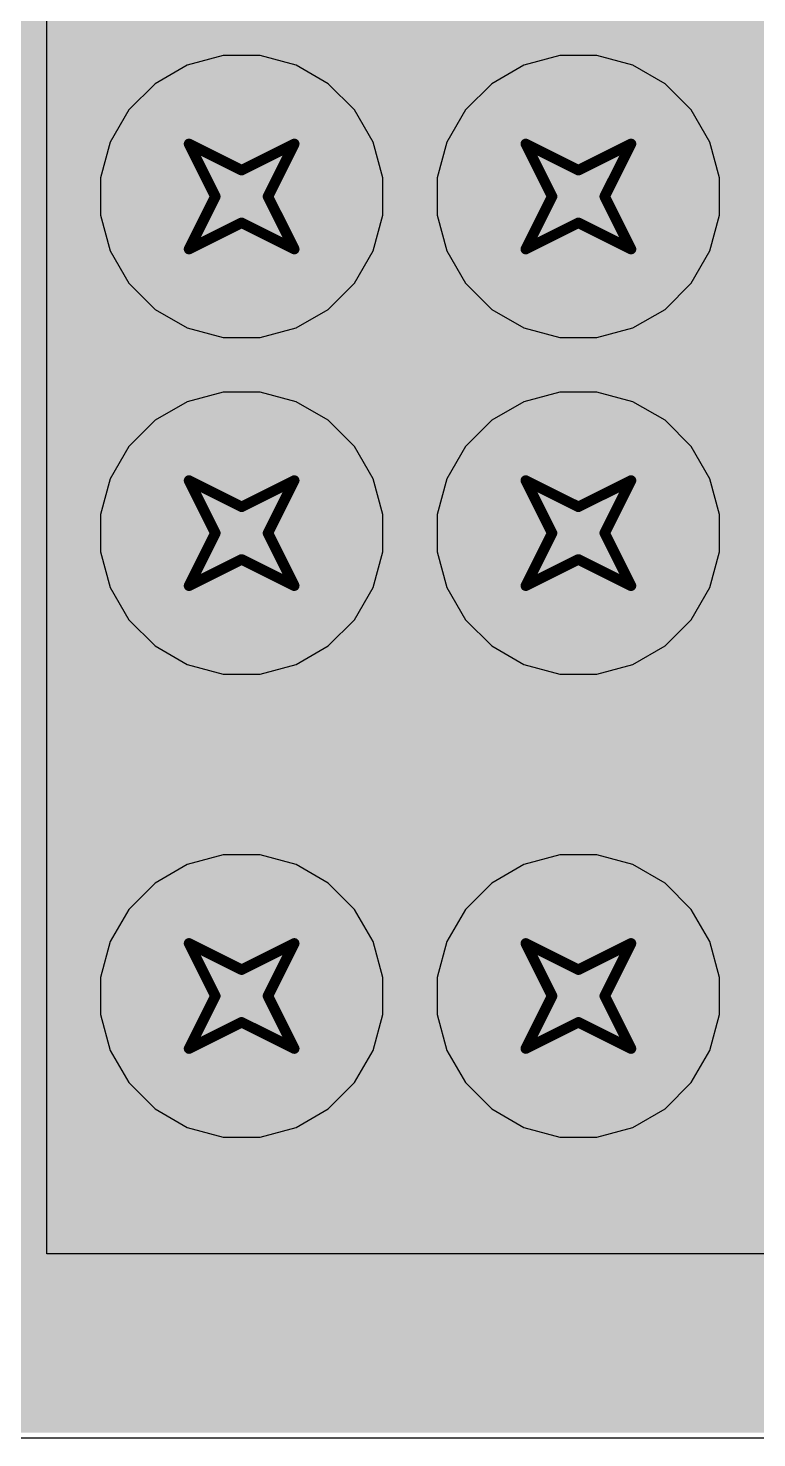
# Model space of a CAD drawing. Header units: inches. Extents: x -36 to 349, y -11 to 240.
# Drawn here: x 100.27 to 103.79, y 20.42 to 27.23 of the extents above; entities that cross this region are included whole.
import ezdxf

# ---------------------------------------------------------------- set-up
doc = ezdxf.new("R2010")
doc.units = ezdxf.units.IN
for name, color, linetype in [('Bottom Layer', 5, 'Continuous'), ('Drill Drawing', 1, 'Continuous'), ('Layer 1', 16, 'Continuous'), ('Layer 2', 76, 'Continuous'), ('Top Layer', 1, 'Continuous'), ('Via Holes', 16, 'Continuous')]:
    doc.layers.add(name, color=color, linetype=linetype)

msp = doc.modelspace()

# ---------------------------------------------------------------- hatches: boundary and pattern name
at = {"layer": 'Bottom Layer'}
h = msp.add_hatch(color=5, dxfattribs=at)
edge = h.paths.add_edge_path()
edge.add_arc((101.3042, 26.416), 0.3, 0, 360)
h = msp.add_hatch(color=5, dxfattribs=at)
edge = h.paths.add_edge_path()
edge.add_arc((102.9298, 26.416), 0.3, 0, 360)
h = msp.add_hatch(color=5, dxfattribs=at)
edge = h.paths.add_edge_path()
edge.add_arc((101.3042, 24.7904), 0.3, 0, 360)
h = msp.add_hatch(color=5, dxfattribs=at)
edge = h.paths.add_edge_path()
edge.add_arc((102.9298, 24.7904), 0.3, 0, 360)
h = msp.add_hatch(color=5, dxfattribs=at)
edge = h.paths.add_edge_path()
edge.add_arc((101.3042, 22.5552), 0.3, 0, 360)
h = msp.add_hatch(color=5, dxfattribs=at)
edge = h.paths.add_edge_path()
edge.add_arc((102.9298, 22.5552), 0.3, 0, 360)
at = {"layer": 'Layer 1'}
h = msp.add_hatch(color=16, dxfattribs=at)
edge = h.paths.add_edge_path()
edge.add_arc((101.3042, 26.416), 0.3, 0, 360)
h = msp.add_hatch(color=16, dxfattribs=at)
edge = h.paths.add_edge_path()
edge.add_arc((102.9298, 26.416), 0.3, 0, 360)
h = msp.add_hatch(color=16, dxfattribs=at)
edge = h.paths.add_edge_path()
edge.add_arc((101.3042, 24.7904), 0.3, 0, 360)
h = msp.add_hatch(color=16, dxfattribs=at)
edge = h.paths.add_edge_path()
edge.add_arc((102.9298, 24.7904), 0.3, 0, 360)
h = msp.add_hatch(color=16, dxfattribs=at)
edge = h.paths.add_edge_path()
edge.add_arc((101.3042, 22.5552), 0.3, 0, 360)
h = msp.add_hatch(color=16, dxfattribs=at)
edge = h.paths.add_edge_path()
edge.add_arc((102.9298, 22.5552), 0.3, 0, 360)
at = {"layer": 'Layer 2'}
h = msp.add_hatch(color=76, dxfattribs=at)
edge = h.paths.add_edge_path()
edge.add_arc((101.3042, 26.416), 0.3, 0, 360)
h = msp.add_hatch(color=76, dxfattribs=at)
edge = h.paths.add_edge_path()
edge.add_arc((102.9298, 26.416), 0.3, 0, 360)
h = msp.add_hatch(color=76, dxfattribs=at)
edge = h.paths.add_edge_path()
edge.add_arc((101.3042, 24.7904), 0.3, 0, 360)
h = msp.add_hatch(color=76, dxfattribs=at)
edge = h.paths.add_edge_path()
edge.add_arc((102.9298, 24.7904), 0.3, 0, 360)
h = msp.add_hatch(color=76, dxfattribs=at)
edge = h.paths.add_edge_path()
edge.add_arc((101.3042, 22.5552), 0.3, 0, 360)
h = msp.add_hatch(color=76, dxfattribs=at)
edge = h.paths.add_edge_path()
edge.add_arc((102.9298, 22.5552), 0.3, 0, 360)
at = {"layer": 'Top Layer'}
msp.add_hatch(color=1, dxfattribs=at).paths.add_polyline_path([(99.7548, 20.447), (113.6232, 20.447), (113.6232, 32.3342), (99.7548, 32.3342)])
h = msp.add_hatch(color=1, dxfattribs=at)
edge = h.paths.add_edge_path()
edge.add_arc((101.3042, 26.416), 0.3, 0, 360)
h = msp.add_hatch(color=1, dxfattribs=at)
edge = h.paths.add_edge_path()
edge.add_arc((102.9298, 26.416), 0.3, 0, 360)
h = msp.add_hatch(color=1, dxfattribs=at)
edge = h.paths.add_edge_path()
edge.add_arc((101.3042, 24.7904), 0.3, 0, 360)
h = msp.add_hatch(color=1, dxfattribs=at)
edge = h.paths.add_edge_path()
edge.add_arc((102.9298, 24.7904), 0.3, 0, 360)
h = msp.add_hatch(color=1, dxfattribs=at)
edge = h.paths.add_edge_path()
edge.add_arc((101.3042, 22.5552), 0.3, 0, 360)
h = msp.add_hatch(color=1, dxfattribs=at)
edge = h.paths.add_edge_path()
edge.add_arc((102.9298, 22.5552), 0.3, 0, 360)
at = {"layer": 'Via Holes'}
h = msp.add_hatch(color=7, dxfattribs=at)
edge = h.paths.add_edge_path()
edge.add_arc((101.3042, 26.416), 0.15, 0, 360)
h = msp.add_hatch(color=7, dxfattribs=at)
edge = h.paths.add_edge_path()
edge.add_arc((102.9298, 26.416), 0.15, 0, 360)
h = msp.add_hatch(color=7, dxfattribs=at)
edge = h.paths.add_edge_path()
edge.add_arc((101.3042, 24.7904), 0.15, 0, 360)
h = msp.add_hatch(color=7, dxfattribs=at)
edge = h.paths.add_edge_path()
edge.add_arc((102.9298, 24.7904), 0.15, 0, 360)
h = msp.add_hatch(color=7, dxfattribs=at)
edge = h.paths.add_edge_path()
edge.add_arc((101.3042, 22.5552), 0.15, 0, 360)
h = msp.add_hatch(color=7, dxfattribs=at)
edge = h.paths.add_edge_path()
edge.add_arc((102.9298, 22.5552), 0.15, 0, 360)

# ---------------------------------------------------------------- linework, layer by layer
at = {"layer": 'Drill Drawing'}
for points in [[(101.0502, 26.67, 0.0508, 0.0508, 0), (101.3042, 26.543, 0.0508, 0.0508, 0)], [(101.0502, 26.67, 0.0508, 0.0508, 0), (101.1772, 26.416, 0.0508, 0.0508, 0)], [(101.3042, 26.543, 0.0508, 0.0508, 0), (101.5582, 26.67, 0.0508, 0.0508, 0)], [(101.4312, 26.416, 0.0508, 0.0508, 0), (101.5582, 26.67, 0.0508, 0.0508, 0)], [(102.6758, 26.67, 0.0508, 0.0508, 0), (102.9298, 26.543, 0.0508, 0.0508, 0)], [(102.6758, 26.67, 0.0508, 0.0508, 0), (102.8028, 26.416, 0.0508, 0.0508, 0)], [(102.9298, 26.543, 0.0508, 0.0508, 0), (103.1838, 26.67, 0.0508, 0.0508, 0)], [(103.0568, 26.416, 0.0508, 0.0508, 0), (103.1838, 26.67, 0.0508, 0.0508, 0)], [(101.0502, 26.162, 0.0508, 0.0508, 0), (101.1772, 26.416, 0.0508, 0.0508, 0)], [(101.4312, 26.416, 0.0508, 0.0508, 0), (101.5582, 26.162, 0.0508, 0.0508, 0)], [(102.6758, 26.162, 0.0508, 0.0508, 0), (102.8028, 26.416, 0.0508, 0.0508, 0)], [(103.0568, 26.416, 0.0508, 0.0508, 0), (103.1838, 26.162, 0.0508, 0.0508, 0)], [(101.0502, 26.162, 0.0508, 0.0508, 0), (101.3042, 26.289, 0.0508, 0.0508, 0)], [(101.3042, 26.289, 0.0508, 0.0508, 0), (101.5582, 26.162, 0.0508, 0.0508, 0)], [(102.6758, 26.162, 0.0508, 0.0508, 0), (102.9298, 26.289, 0.0508, 0.0508, 0)], [(102.9298, 26.289, 0.0508, 0.0508, 0), (103.1838, 26.162, 0.0508, 0.0508, 0)], [(101.0502, 25.0444, 0.0508, 0.0508, 0), (101.3042, 24.9174, 0.0508, 0.0508, 0)], [(101.0502, 25.0444, 0.0508, 0.0508, 0), (101.1772, 24.7904, 0.0508, 0.0508, 0)], [(101.3042, 24.9174, 0.0508, 0.0508, 0), (101.5582, 25.0444, 0.0508, 0.0508, 0)], [(101.4312, 24.7904, 0.0508, 0.0508, 0), (101.5582, 25.0444, 0.0508, 0.0508, 0)], [(102.6758, 25.0444, 0.0508, 0.0508, 0), (102.9298, 24.9174, 0.0508, 0.0508, 0)], [(102.6758, 25.0444, 0.0508, 0.0508, 0), (102.8028, 24.7904, 0.0508, 0.0508, 0)], [(102.9298, 24.9174, 0.0508, 0.0508, 0), (103.1838, 25.0444, 0.0508, 0.0508, 0)], [(103.0568, 24.7904, 0.0508, 0.0508, 0), (103.1838, 25.0444, 0.0508, 0.0508, 0)], [(101.0502, 24.5364, 0.0508, 0.0508, 0), (101.1772, 24.7904, 0.0508, 0.0508, 0)], [(101.4312, 24.7904, 0.0508, 0.0508, 0), (101.5582, 24.5364, 0.0508, 0.0508, 0)], [(102.6758, 24.5364, 0.0508, 0.0508, 0), (102.8028, 24.7904, 0.0508, 0.0508, 0)], [(103.0568, 24.7904, 0.0508, 0.0508, 0), (103.1838, 24.5364, 0.0508, 0.0508, 0)], [(101.0502, 24.5364, 0.0508, 0.0508, 0), (101.3042, 24.6634, 0.0508, 0.0508, 0)], [(101.3042, 24.6634, 0.0508, 0.0508, 0), (101.5582, 24.5364, 0.0508, 0.0508, 0)], [(102.6758, 24.5364, 0.0508, 0.0508, 0), (102.9298, 24.6634, 0.0508, 0.0508, 0)], [(102.9298, 24.6634, 0.0508, 0.0508, 0), (103.1838, 24.5364, 0.0508, 0.0508, 0)], [(101.0502, 22.8092, 0.0508, 0.0508, 0), (101.3042, 22.6822, 0.0508, 0.0508, 0)], [(101.0502, 22.8092, 0.0508, 0.0508, 0), (101.1772, 22.5552, 0.0508, 0.0508, 0)], [(101.3042, 22.6822, 0.0508, 0.0508, 0), (101.5582, 22.8092, 0.0508, 0.0508, 0)], [(101.4312, 22.5552, 0.0508, 0.0508, 0), (101.5582, 22.8092, 0.0508, 0.0508, 0)], [(102.6758, 22.8092, 0.0508, 0.0508, 0), (102.9298, 22.6822, 0.0508, 0.0508, 0)], [(102.6758, 22.8092, 0.0508, 0.0508, 0), (102.8028, 22.5552, 0.0508, 0.0508, 0)], [(102.9298, 22.6822, 0.0508, 0.0508, 0), (103.1838, 22.8092, 0.0508, 0.0508, 0)], [(103.0568, 22.5552, 0.0508, 0.0508, 0), (103.1838, 22.8092, 0.0508, 0.0508, 0)], [(101.0502, 22.3012, 0.0508, 0.0508, 0), (101.1772, 22.5552, 0.0508, 0.0508, 0)], [(101.4312, 22.5552, 0.0508, 0.0508, 0), (101.5582, 22.3012, 0.0508, 0.0508, 0)], [(102.6758, 22.3012, 0.0508, 0.0508, 0), (102.8028, 22.5552, 0.0508, 0.0508, 0)], [(103.0568, 22.5552, 0.0508, 0.0508, 0), (103.1838, 22.3012, 0.0508, 0.0508, 0)], [(101.0502, 22.3012, 0.0508, 0.0508, 0), (101.3042, 22.4282, 0.0508, 0.0508, 0)], [(101.3042, 22.4282, 0.0508, 0.0508, 0), (101.5582, 22.3012, 0.0508, 0.0508, 0)], [(102.6758, 22.3012, 0.0508, 0.0508, 0), (102.9298, 22.4282, 0.0508, 0.0508, 0)], [(102.9298, 22.4282, 0.0508, 0.0508, 0), (103.1838, 22.3012, 0.0508, 0.0508, 0)]]:
    msp.add_lwpolyline(points, format="xyseb", dxfattribs=at)
for points in [[(101.0375, 26.67, 0.0254, 0.0254, 1), (101.0629, 26.67, 0.0254, 0.0254, 1)], [(101.0375, 26.67, 0.0254, 0.0254, 1), (101.0629, 26.67, 0.0254, 0.0254, 1)], [(101.5455, 26.67, 0.0254, 0.0254, 1), (101.5709, 26.67, 0.0254, 0.0254, 1)], [(101.5455, 26.67, 0.0254, 0.0254, 1), (101.5709, 26.67, 0.0254, 0.0254, 1)], [(102.6631, 26.67, 0.0254, 0.0254, 1), (102.6885, 26.67, 0.0254, 0.0254, 1)], [(102.6631, 26.67, 0.0254, 0.0254, 1), (102.6885, 26.67, 0.0254, 0.0254, 1)], [(103.1711, 26.67, 0.0254, 0.0254, 1), (103.1965, 26.67, 0.0254, 0.0254, 1)], [(103.1711, 26.67, 0.0254, 0.0254, 1), (103.1965, 26.67, 0.0254, 0.0254, 1)], [(101.2915, 26.543, 0.0254, 0.0254, 1), (101.3169, 26.543, 0.0254, 0.0254, 1)], [(101.2915, 26.543, 0.0254, 0.0254, 1), (101.3169, 26.543, 0.0254, 0.0254, 1)], [(102.9171, 26.543, 0.0254, 0.0254, 1), (102.9425, 26.543, 0.0254, 0.0254, 1)], [(102.9171, 26.543, 0.0254, 0.0254, 1), (102.9425, 26.543, 0.0254, 0.0254, 1)], [(101.1645, 26.416, 0.0254, 0.0254, 1), (101.1899, 26.416, 0.0254, 0.0254, 1)], [(101.1645, 26.416, 0.0254, 0.0254, 1), (101.1899, 26.416, 0.0254, 0.0254, 1)], [(101.4185, 26.416, 0.0254, 0.0254, 1), (101.4439, 26.416, 0.0254, 0.0254, 1)], [(101.4185, 26.416, 0.0254, 0.0254, 1), (101.4439, 26.416, 0.0254, 0.0254, 1)], [(102.7901, 26.416, 0.0254, 0.0254, 1), (102.8155, 26.416, 0.0254, 0.0254, 1)], [(102.7901, 26.416, 0.0254, 0.0254, 1), (102.8155, 26.416, 0.0254, 0.0254, 1)], [(103.0441, 26.416, 0.0254, 0.0254, 1), (103.0695, 26.416, 0.0254, 0.0254, 1)], [(103.0441, 26.416, 0.0254, 0.0254, 1), (103.0695, 26.416, 0.0254, 0.0254, 1)], [(101.2915, 26.289, 0.0254, 0.0254, 1), (101.3169, 26.289, 0.0254, 0.0254, 1)], [(101.2915, 26.289, 0.0254, 0.0254, 1), (101.3169, 26.289, 0.0254, 0.0254, 1)], [(102.9171, 26.289, 0.0254, 0.0254, 1), (102.9425, 26.289, 0.0254, 0.0254, 1)], [(102.9171, 26.289, 0.0254, 0.0254, 1), (102.9425, 26.289, 0.0254, 0.0254, 1)], [(101.0375, 26.162, 0.0254, 0.0254, 1), (101.0629, 26.162, 0.0254, 0.0254, 1)], [(101.0375, 26.162, 0.0254, 0.0254, 1), (101.0629, 26.162, 0.0254, 0.0254, 1)], [(101.5455, 26.162, 0.0254, 0.0254, 1), (101.5709, 26.162, 0.0254, 0.0254, 1)], [(101.5455, 26.162, 0.0254, 0.0254, 1), (101.5709, 26.162, 0.0254, 0.0254, 1)], [(102.6631, 26.162, 0.0254, 0.0254, 1), (102.6885, 26.162, 0.0254, 0.0254, 1)], [(102.6631, 26.162, 0.0254, 0.0254, 1), (102.6885, 26.162, 0.0254, 0.0254, 1)], [(103.1711, 26.162, 0.0254, 0.0254, 1), (103.1965, 26.162, 0.0254, 0.0254, 1)], [(103.1711, 26.162, 0.0254, 0.0254, 1), (103.1965, 26.162, 0.0254, 0.0254, 1)], [(101.0375, 25.0444, 0.0254, 0.0254, 1), (101.0629, 25.0444, 0.0254, 0.0254, 1)], [(101.0375, 25.0444, 0.0254, 0.0254, 1), (101.0629, 25.0444, 0.0254, 0.0254, 1)], [(101.5455, 25.0444, 0.0254, 0.0254, 1), (101.5709, 25.0444, 0.0254, 0.0254, 1)], [(101.5455, 25.0444, 0.0254, 0.0254, 1), (101.5709, 25.0444, 0.0254, 0.0254, 1)], [(102.6631, 25.0444, 0.0254, 0.0254, 1), (102.6885, 25.0444, 0.0254, 0.0254, 1)], [(102.6631, 25.0444, 0.0254, 0.0254, 1), (102.6885, 25.0444, 0.0254, 0.0254, 1)], [(103.1711, 25.0444, 0.0254, 0.0254, 1), (103.1965, 25.0444, 0.0254, 0.0254, 1)], [(103.1711, 25.0444, 0.0254, 0.0254, 1), (103.1965, 25.0444, 0.0254, 0.0254, 1)], [(101.2915, 24.9174, 0.0254, 0.0254, 1), (101.3169, 24.9174, 0.0254, 0.0254, 1)], [(101.2915, 24.9174, 0.0254, 0.0254, 1), (101.3169, 24.9174, 0.0254, 0.0254, 1)], [(102.9171, 24.9174, 0.0254, 0.0254, 1), (102.9425, 24.9174, 0.0254, 0.0254, 1)], [(102.9171, 24.9174, 0.0254, 0.0254, 1), (102.9425, 24.9174, 0.0254, 0.0254, 1)], [(101.1645, 24.7904, 0.0254, 0.0254, 1), (101.1899, 24.7904, 0.0254, 0.0254, 1)], [(101.1645, 24.7904, 0.0254, 0.0254, 1), (101.1899, 24.7904, 0.0254, 0.0254, 1)], [(101.4185, 24.7904, 0.0254, 0.0254, 1), (101.4439, 24.7904, 0.0254, 0.0254, 1)], [(101.4185, 24.7904, 0.0254, 0.0254, 1), (101.4439, 24.7904, 0.0254, 0.0254, 1)], [(102.7901, 24.7904, 0.0254, 0.0254, 1), (102.8155, 24.7904, 0.0254, 0.0254, 1)], [(102.7901, 24.7904, 0.0254, 0.0254, 1), (102.8155, 24.7904, 0.0254, 0.0254, 1)], [(103.0441, 24.7904, 0.0254, 0.0254, 1), (103.0695, 24.7904, 0.0254, 0.0254, 1)], [(103.0441, 24.7904, 0.0254, 0.0254, 1), (103.0695, 24.7904, 0.0254, 0.0254, 1)], [(101.2915, 24.6634, 0.0254, 0.0254, 1), (101.3169, 24.6634, 0.0254, 0.0254, 1)], [(101.2915, 24.6634, 0.0254, 0.0254, 1), (101.3169, 24.6634, 0.0254, 0.0254, 1)], [(102.9171, 24.6634, 0.0254, 0.0254, 1), (102.9425, 24.6634, 0.0254, 0.0254, 1)], [(102.9171, 24.6634, 0.0254, 0.0254, 1), (102.9425, 24.6634, 0.0254, 0.0254, 1)], [(101.0375, 24.5364, 0.0254, 0.0254, 1), (101.0629, 24.5364, 0.0254, 0.0254, 1)], [(101.0375, 24.5364, 0.0254, 0.0254, 1), (101.0629, 24.5364, 0.0254, 0.0254, 1)], [(101.5455, 24.5364, 0.0254, 0.0254, 1), (101.5709, 24.5364, 0.0254, 0.0254, 1)], [(101.5455, 24.5364, 0.0254, 0.0254, 1), (101.5709, 24.5364, 0.0254, 0.0254, 1)], [(102.6631, 24.5364, 0.0254, 0.0254, 1), (102.6885, 24.5364, 0.0254, 0.0254, 1)], [(102.6631, 24.5364, 0.0254, 0.0254, 1), (102.6885, 24.5364, 0.0254, 0.0254, 1)], [(103.1711, 24.5364, 0.0254, 0.0254, 1), (103.1965, 24.5364, 0.0254, 0.0254, 1)], [(103.1711, 24.5364, 0.0254, 0.0254, 1), (103.1965, 24.5364, 0.0254, 0.0254, 1)], [(101.0375, 22.8092, 0.0254, 0.0254, 1), (101.0629, 22.8092, 0.0254, 0.0254, 1)], [(101.0375, 22.8092, 0.0254, 0.0254, 1), (101.0629, 22.8092, 0.0254, 0.0254, 1)], [(101.5455, 22.8092, 0.0254, 0.0254, 1), (101.5709, 22.8092, 0.0254, 0.0254, 1)], [(101.5455, 22.8092, 0.0254, 0.0254, 1), (101.5709, 22.8092, 0.0254, 0.0254, 1)], [(102.6631, 22.8092, 0.0254, 0.0254, 1), (102.6885, 22.8092, 0.0254, 0.0254, 1)], [(102.6631, 22.8092, 0.0254, 0.0254, 1), (102.6885, 22.8092, 0.0254, 0.0254, 1)], [(103.1711, 22.8092, 0.0254, 0.0254, 1), (103.1965, 22.8092, 0.0254, 0.0254, 1)], [(103.1711, 22.8092, 0.0254, 0.0254, 1), (103.1965, 22.8092, 0.0254, 0.0254, 1)], [(101.2915, 22.6822, 0.0254, 0.0254, 1), (101.3169, 22.6822, 0.0254, 0.0254, 1)], [(101.2915, 22.6822, 0.0254, 0.0254, 1), (101.3169, 22.6822, 0.0254, 0.0254, 1)], [(102.9171, 22.6822, 0.0254, 0.0254, 1), (102.9425, 22.6822, 0.0254, 0.0254, 1)], [(102.9171, 22.6822, 0.0254, 0.0254, 1), (102.9425, 22.6822, 0.0254, 0.0254, 1)], [(101.1645, 22.5552, 0.0254, 0.0254, 1), (101.1899, 22.5552, 0.0254, 0.0254, 1)], [(101.1645, 22.5552, 0.0254, 0.0254, 1), (101.1899, 22.5552, 0.0254, 0.0254, 1)], [(101.4185, 22.5552, 0.0254, 0.0254, 1), (101.4439, 22.5552, 0.0254, 0.0254, 1)], [(101.4185, 22.5552, 0.0254, 0.0254, 1), (101.4439, 22.5552, 0.0254, 0.0254, 1)], [(102.7901, 22.5552, 0.0254, 0.0254, 1), (102.8155, 22.5552, 0.0254, 0.0254, 1)], [(102.7901, 22.5552, 0.0254, 0.0254, 1), (102.8155, 22.5552, 0.0254, 0.0254, 1)], [(103.0441, 22.5552, 0.0254, 0.0254, 1), (103.0695, 22.5552, 0.0254, 0.0254, 1)], [(103.0441, 22.5552, 0.0254, 0.0254, 1), (103.0695, 22.5552, 0.0254, 0.0254, 1)], [(101.2915, 22.4282, 0.0254, 0.0254, 1), (101.3169, 22.4282, 0.0254, 0.0254, 1)], [(101.2915, 22.4282, 0.0254, 0.0254, 1), (101.3169, 22.4282, 0.0254, 0.0254, 1)], [(102.9171, 22.4282, 0.0254, 0.0254, 1), (102.9425, 22.4282, 0.0254, 0.0254, 1)], [(102.9171, 22.4282, 0.0254, 0.0254, 1), (102.9425, 22.4282, 0.0254, 0.0254, 1)], [(101.0375, 22.3012, 0.0254, 0.0254, 1), (101.0629, 22.3012, 0.0254, 0.0254, 1)], [(101.0375, 22.3012, 0.0254, 0.0254, 1), (101.0629, 22.3012, 0.0254, 0.0254, 1)], [(101.5455, 22.3012, 0.0254, 0.0254, 1), (101.5709, 22.3012, 0.0254, 0.0254, 1)], [(101.5455, 22.3012, 0.0254, 0.0254, 1), (101.5709, 22.3012, 0.0254, 0.0254, 1)], [(102.6631, 22.3012, 0.0254, 0.0254, 1), (102.6885, 22.3012, 0.0254, 0.0254, 1)], [(102.6631, 22.3012, 0.0254, 0.0254, 1), (102.6885, 22.3012, 0.0254, 0.0254, 1)], [(103.1711, 22.3012, 0.0254, 0.0254, 1), (103.1965, 22.3012, 0.0254, 0.0254, 1)], [(103.1711, 22.3012, 0.0254, 0.0254, 1), (103.1965, 22.3012, 0.0254, 0.0254, 1)]]:
    msp.add_lwpolyline(points, format="xyseb", close=True, dxfattribs=at)
at = {"layer": 'Layer 1'}
for p, q in [((101.2145, 27.097), (101.0413, 27.0506)), ((101.3939, 27.097), (101.2145, 27.097)), ((101.5671, 27.0506), (101.3939, 27.097)), ((102.8401, 27.097), (102.6669, 27.0506)), ((103.0195, 27.097), (102.8401, 27.097)), ((103.1927, 27.0506), (103.0195, 27.097)), ((101.0413, 27.0506), (100.8861, 26.9609)), ((101.7223, 26.9609), (101.5671, 27.0506)), ((102.6669, 27.0506), (102.5117, 26.9609)), ((103.3479, 26.9609), (103.1927, 27.0506)), ((100.8861, 26.9609), (100.7593, 26.8341)), ((101.8491, 26.8341), (101.7223, 26.9609)), ((102.5117, 26.9609), (102.3849, 26.8341)), ((103.4747, 26.8341), (103.3479, 26.9609)), ((100.7593, 26.8341), (100.6696, 26.6789)), ((101.9388, 26.6789), (101.8491, 26.8341)), ((102.3849, 26.8341), (102.2952, 26.6789)), ((103.5644, 26.6789), (103.4747, 26.8341)), ((100.6696, 26.6789), (100.6232, 26.5057)), ((101.9852, 26.5057), (101.9388, 26.6789)), ((102.2952, 26.6789), (102.2488, 26.5057)), ((103.6108, 26.5057), (103.5644, 26.6789)), ((100.6232, 26.5057), (100.6232, 26.3263)), ((101.9852, 26.3263), (101.9852, 26.5057)), ((102.2488, 26.5057), (102.2488, 26.3263)), ((103.6108, 26.3263), (103.6108, 26.5057)), ((100.6232, 26.3263), (100.6696, 26.1531)), ((101.9388, 26.1531), (101.9852, 26.3263)), ((102.2488, 26.3263), (102.2952, 26.1531)), ((103.5644, 26.1531), (103.6108, 26.3263)), ((100.6696, 26.1531), (100.7593, 25.9979)), ((101.8491, 25.9979), (101.9388, 26.1531)), ((102.2952, 26.1531), (102.3849, 25.9979)), ((103.4747, 25.9979), (103.5644, 26.1531)), ((100.7593, 25.9979), (100.8861, 25.8711)), ((101.7223, 25.8711), (101.8491, 25.9979)), ((102.3849, 25.9979), (102.5117, 25.8711)), ((103.3479, 25.8711), (103.4747, 25.9979)), ((100.8861, 25.8711), (101.0413, 25.7814)), ((101.5671, 25.7814), (101.7223, 25.8711)), ((102.5117, 25.8711), (102.6669, 25.7814)), ((103.1927, 25.7814), (103.3479, 25.8711)), ((101.0413, 25.7814), (101.2145, 25.735)), ((101.2145, 25.735), (101.3939, 25.735)), ((101.3939, 25.735), (101.5671, 25.7814)), ((102.6669, 25.7814), (102.8401, 25.735)), ((102.8401, 25.735), (103.0195, 25.735)), ((103.0195, 25.735), (103.1927, 25.7814)), ((101.2145, 25.4714), (101.0413, 25.425)), ((101.3939, 25.4714), (101.2145, 25.4714)), ((101.5671, 25.425), (101.3939, 25.4714)), ((102.8401, 25.4714), (102.6669, 25.425)), ((103.0195, 25.4714), (102.8401, 25.4714)), ((103.1927, 25.425), (103.0195, 25.4714)), ((101.0413, 25.425), (100.8861, 25.3353)), ((101.7223, 25.3353), (101.5671, 25.425)), ((102.6669, 25.425), (102.5117, 25.3353)), ((103.3479, 25.3353), (103.1927, 25.425)), ((100.8861, 25.3353), (100.7593, 25.2085)), ((101.8491, 25.2085), (101.7223, 25.3353)), ((102.5117, 25.3353), (102.3849, 25.2085)), ((103.4747, 25.2085), (103.3479, 25.3353)), ((100.7593, 25.2085), (100.6696, 25.0533)), ((101.9388, 25.0533), (101.8491, 25.2085)), ((102.3849, 25.2085), (102.2952, 25.0533)), ((103.5644, 25.0533), (103.4747, 25.2085)), ((100.6696, 25.0533), (100.6232, 24.8801)), ((101.9852, 24.8801), (101.9388, 25.0533)), ((102.2952, 25.0533), (102.2488, 24.8801)), ((103.6108, 24.8801), (103.5644, 25.0533)), ((100.6232, 24.8801), (100.6232, 24.7007)), ((101.9852, 24.7007), (101.9852, 24.8801)), ((102.2488, 24.8801), (102.2488, 24.7007)), ((103.6108, 24.7007), (103.6108, 24.8801)), ((100.6232, 24.7007), (100.6696, 24.5275)), ((101.9388, 24.5275), (101.9852, 24.7007)), ((102.2488, 24.7007), (102.2952, 24.5275)), ((103.5644, 24.5275), (103.6108, 24.7007)), ((100.6696, 24.5275), (100.7593, 24.3723)), ((101.8491, 24.3723), (101.9388, 24.5275)), ((102.2952, 24.5275), (102.3849, 24.3723)), ((103.4747, 24.3723), (103.5644, 24.5275)), ((100.7593, 24.3723), (100.8861, 24.2455)), ((101.7223, 24.2455), (101.8491, 24.3723)), ((102.3849, 24.3723), (102.5117, 24.2455)), ((103.3479, 24.2455), (103.4747, 24.3723)), ((100.8861, 24.2455), (101.0413, 24.1558)), ((101.5671, 24.1558), (101.7223, 24.2455)), ((102.5117, 24.2455), (102.6669, 24.1558)), ((103.1927, 24.1558), (103.3479, 24.2455)), ((101.0413, 24.1558), (101.2145, 24.1094)), ((101.2145, 24.1094), (101.3939, 24.1094)), ((101.3939, 24.1094), (101.5671, 24.1558)), ((102.6669, 24.1558), (102.8401, 24.1094)), ((102.8401, 24.1094), (103.0195, 24.1094)), ((103.0195, 24.1094), (103.1927, 24.1558)), ((101.2145, 23.2362), (101.0413, 23.1898)), ((101.3939, 23.2362), (101.2145, 23.2362)), ((101.5671, 23.1898), (101.3939, 23.2362)), ((102.8401, 23.2362), (102.6669, 23.1898)), ((103.0195, 23.2362), (102.8401, 23.2362)), ((103.1927, 23.1898), (103.0195, 23.2362)), ((101.0413, 23.1898), (100.8861, 23.1001)), ((101.7223, 23.1001), (101.5671, 23.1898)), ((102.6669, 23.1898), (102.5117, 23.1001)), ((103.3479, 23.1001), (103.1927, 23.1898)), ((100.8861, 23.1001), (100.7593, 22.9733)), ((101.8491, 22.9733), (101.7223, 23.1001)), ((102.5117, 23.1001), (102.3849, 22.9733)), ((103.4747, 22.9733), (103.3479, 23.1001)), ((100.7593, 22.9733), (100.6696, 22.8181)), ((101.9388, 22.8181), (101.8491, 22.9733)), ((102.3849, 22.9733), (102.2952, 22.8181)), ((103.5644, 22.8181), (103.4747, 22.9733)), ((100.6696, 22.8181), (100.6232, 22.6449)), ((101.9852, 22.6449), (101.9388, 22.8181)), ((102.2952, 22.8181), (102.2488, 22.6449)), ((103.6108, 22.6449), (103.5644, 22.8181)), ((100.6232, 22.6449), (100.6232, 22.4655)), ((101.9852, 22.4655), (101.9852, 22.6449)), ((102.2488, 22.6449), (102.2488, 22.4655)), ((103.6108, 22.4655), (103.6108, 22.6449)), ((100.6232, 22.4655), (100.6696, 22.2923)), ((101.9388, 22.2923), (101.9852, 22.4655)), ((102.2488, 22.4655), (102.2952, 22.2923)), ((103.5644, 22.2923), (103.6108, 22.4655)), ((100.6696, 22.2923), (100.7593, 22.1371)), ((101.8491, 22.1371), (101.9388, 22.2923)), ((102.2952, 22.2923), (102.3849, 22.1371)), ((103.4747, 22.1371), (103.5644, 22.2923)), ((100.7593, 22.1371), (100.8861, 22.0103)), ((101.7223, 22.0103), (101.8491, 22.1371)), ((102.3849, 22.1371), (102.5117, 22.0103)), ((103.3479, 22.0103), (103.4747, 22.1371)), ((100.8861, 22.0103), (101.0413, 21.9206)), ((101.5671, 21.9206), (101.7223, 22.0103)), ((102.5117, 22.0103), (102.6669, 21.9206)), ((103.1927, 21.9206), (103.3479, 22.0103)), ((101.0413, 21.9206), (101.2145, 21.8742)), ((101.3939, 21.8742), (101.5671, 21.9206)), ((102.6669, 21.9206), (102.8401, 21.8742)), ((103.0195, 21.8742), (103.1927, 21.9206)), ((101.2145, 21.8742), (101.3939, 21.8742)), ((102.8401, 21.8742), (103.0195, 21.8742))]:
    msp.add_line(p, q, dxfattribs=at)
at = {"layer": 'Layer 2'}
for p, q in [((100.3644, 21.3106), (100.3644, 42.0418)), ((159.9474, 21.3106), (100.3644, 21.3106)), ((99.577, 20.4216), (159.7647, 20.4216))]:
    msp.add_line(p, q, dxfattribs=at)

doc.saveas('drawing.dxf')
